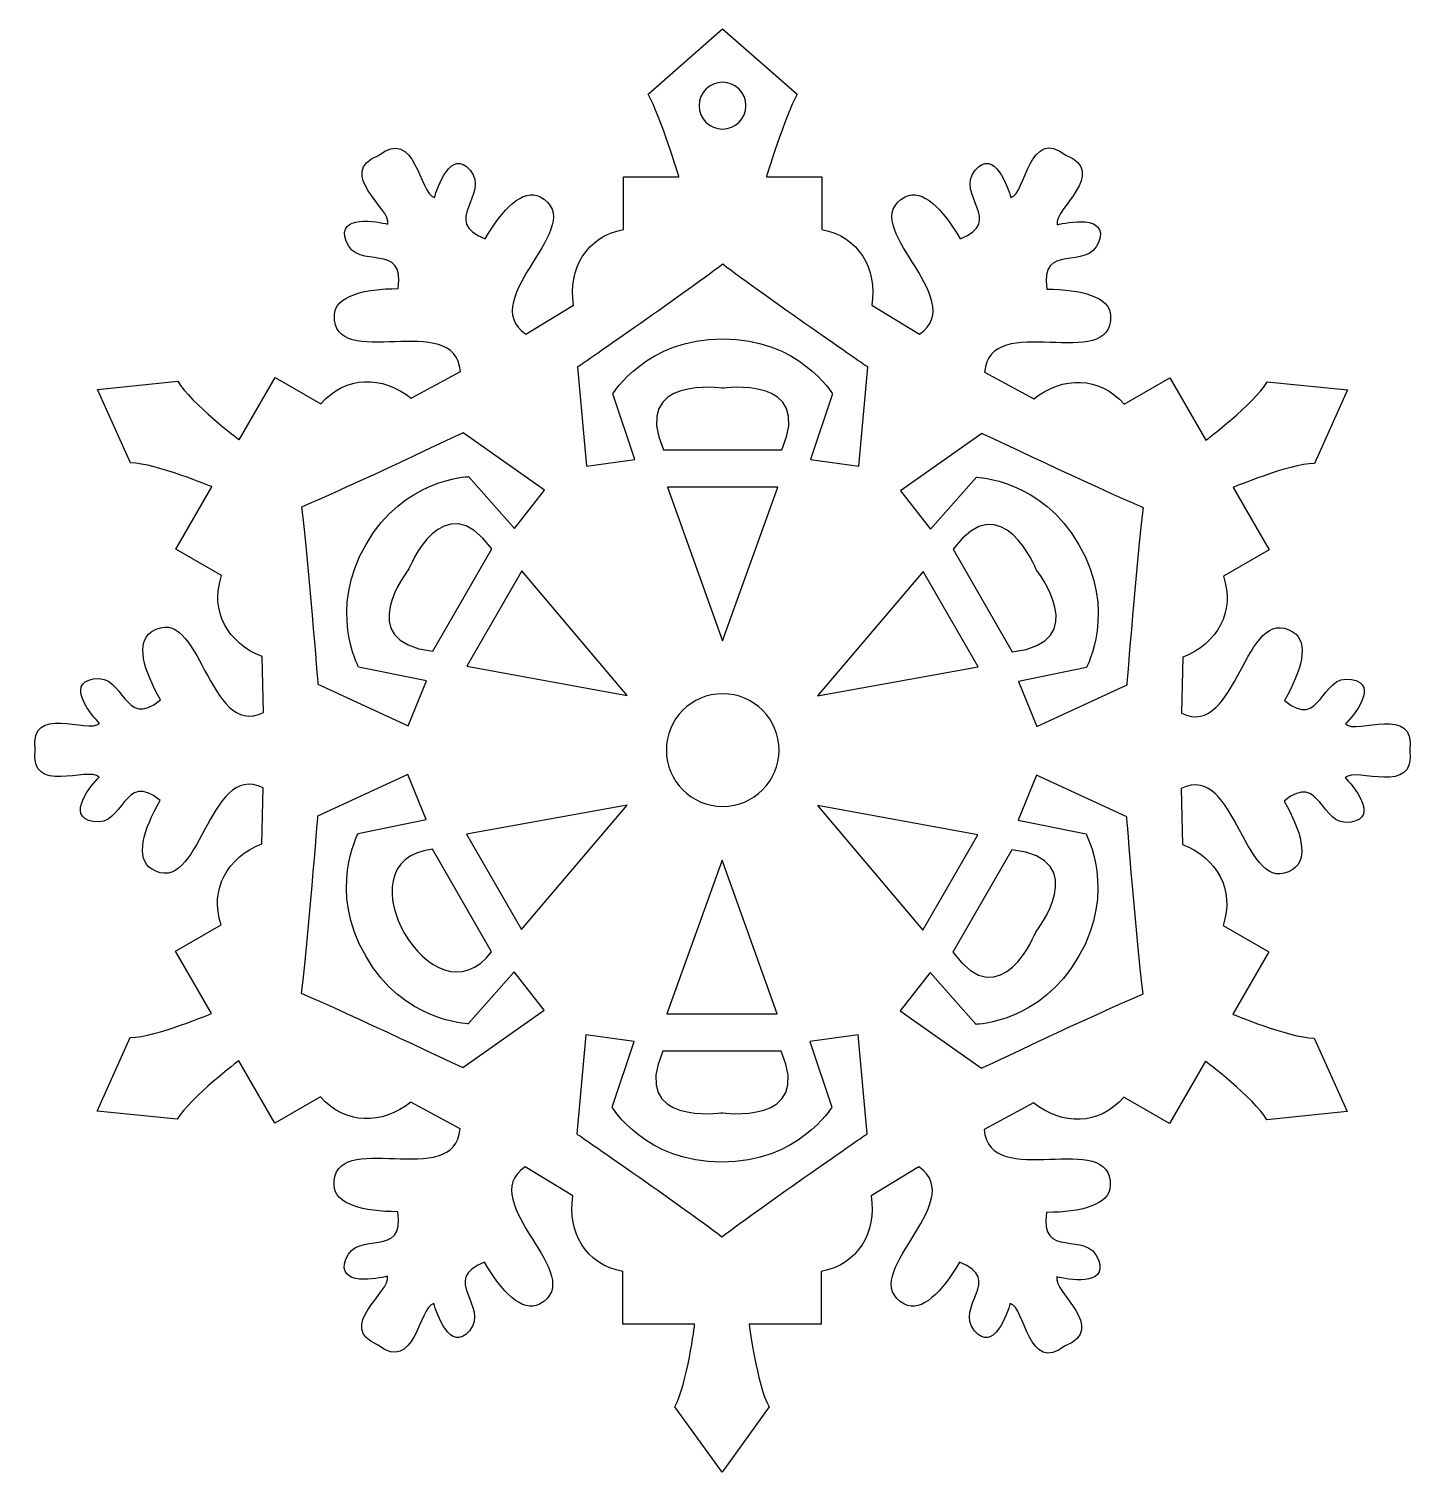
# Model space of a CAD drawing. Header units: centimetres. Extents: x 1 to 127, y -92 to 6.
# Drawn here: x 91.51 to 101.12, y -77.6 to -67.6 of the extents above; entities that cross this region are included whole.
import ezdxf

# ---------------------------------------------------------------- set-up
doc = ezdxf.new("R2010")
doc.units = ezdxf.units.CM
doc.header["$MEASUREMENT"] = 0
doc.layers.add('layer 1', color=7, linetype='Continuous')

msp = doc.modelspace()

# ---------------------------------------------------------------- linework, layer by layer
at = {"layer": 'layer 1', "color": 250}
for points, knots in [([(96.83029, -68.05132), (96.83029, -68.05132), (96.31305, -67.5985), (96.31305, -67.5985), (96.31305, -67.5985), (96.31305, -67.5985), (95.79815, -68.05132), (95.79815, -68.05132), (95.79815, -68.05132), (95.8833, -68.20812), (96.01154, -68.62281), (96.01154, -68.62281), (96.01154, -68.62281), (96.01154, -68.62281), (95.62676, -68.62281), (95.62676, -68.62281), (95.62676, -68.62281), (95.62676, -68.62281), (95.62676, -68.98777), (95.62676, -68.98777), (95.62676, -68.98777), (95.36955, -69.03962), (95.24427, -69.25774), (95.28052, -69.51179), (95.28052, -69.51179), (95.28052, -69.51179), (94.95059, -69.7145), (94.95059, -69.7145), (94.95059, -69.7145), (94.59109, -69.4697), (95.4044, -68.95233), (95.0488, -68.76275), (95.0488, -68.76275), (94.93166, -68.7003), (94.78659, -68.84778), (94.66877, -69.0527), (94.66877, -69.0527), (94.35516, -68.93407), (94.70679, -68.74855), (94.56422, -68.57746), (94.56422, -68.57746), (94.43317, -68.4202), (94.33606, -68.70102), (94.31704, -68.76755), (94.31704, -68.76755), (94.21249, -68.73904), (94.18545, -68.27522), (93.92882, -68.47481), (93.92882, -68.47481), (93.62765, -68.59726), (94.0215, -68.84653), (93.99391, -68.95132), (93.99391, -68.95132), (93.9268, -68.93451), (93.63504, -68.87822), (93.7057, -69.07035), (93.7057, -69.07035), (93.78259, -69.27937), (94.11906, -69.06759), (94.065, -69.3985), (94.065, -69.3985), (93.82862, -69.39809), (93.62836, -69.44998), (93.62388, -69.58265), (93.62388, -69.58265), (93.61026, -69.98539), (94.46498, -69.53974), (94.49721, -69.97346), (94.49721, -69.97346), (94.49721, -69.97346), (94.15671, -70.15784), (94.15671, -70.15784), (94.15671, -70.15784), (93.95483, -69.99942), (93.70328, -69.99886), (93.52977, -70.19568), (93.52977, -70.19568), (93.52977, -70.19568), (93.21371, -70.01321), (93.21371, -70.01321), (93.21371, -70.01321), (93.21371, -70.01321), (92.9643, -70.44521), (92.9643, -70.44521), (92.9643, -70.44521), (92.9643, -70.44521), (92.63126, -70.19266), (92.53802, -70.04052), (92.53802, -70.04052), (92.53802, -70.04052), (91.9823, -70.09744), (91.9823, -70.09744), (91.9823, -70.09744), (91.9823, -70.09744), (92.21206, -70.60512), (92.21206, -70.60512), (92.21206, -70.60512), (92.39043, -70.6098), (92.77566, -70.77194), (92.77566, -70.77194), (92.77566, -70.77194), (92.77566, -70.77194), (92.52624, -71.20395), (92.52624, -71.20395), (92.52624, -71.20395), (92.52624, -71.20395), (92.8423, -71.38642), (92.8423, -71.38642), (92.8423, -71.38642), (92.7586, -71.63509), (92.88486, -71.85265), (93.123, -71.94828), (93.123, -71.94828), (93.123, -71.94828), (93.13358, -72.33535), (93.13358, -72.33535), (93.13358, -72.33535), (92.74185, -72.5243), (92.70044, -71.56127), (92.35846, -71.77443), (92.35846, -71.77443), (92.24581, -71.84465), (92.301, -72.04402), (92.41955, -72.24852), (92.41955, -72.24852), (92.16, -72.4608), (92.17515, -72.06352), (91.9557, -72.10145), (91.9557, -72.10145), (91.75398, -72.13632), (91.94862, -72.36083), (91.99673, -72.41055), (91.99673, -72.41055), (91.91976, -72.48685), (91.50696, -72.2704), (91.55151, -72.59243), (91.55151, -72.59243), (91.50696, -72.91448), (91.91736, -72.706), (91.99433, -72.78228), (91.99433, -72.78228), (91.94621, -72.832), (91.75157, -73.05652), (91.95329, -73.09138), (91.95329, -73.09138), (92.17275, -73.12931), (92.15759, -72.73203), (92.41714, -72.94432), (92.41714, -72.94432), (92.29858, -73.1488), (92.2434, -73.34818), (92.35605, -73.41841), (92.35605, -73.41841), (92.69803, -73.63157), (92.73943, -72.66853), (93.13117, -72.85749), (93.13117, -72.85749), (93.13117, -72.85749), (93.1206, -73.24455), (93.1206, -73.24455), (93.1206, -73.24455), (92.88245, -73.34018), (92.7562, -73.55774), (92.83989, -73.80642), (92.83989, -73.80642), (92.83989, -73.80642), (92.52384, -73.98889), (92.52384, -73.98889), (92.52384, -73.98889), (92.52384, -73.98889), (92.77326, -74.4209), (92.77326, -74.4209), (92.77326, -74.4209), (92.77326, -74.4209), (92.38802, -74.58304), (92.20965, -74.58771), (92.20965, -74.58771), (92.20965, -74.58771), (91.98106, -75.09744), (91.98106, -75.09744), (91.98106, -75.09744), (91.98106, -75.09744), (92.53562, -75.15231), (92.53562, -75.15231), (92.53562, -75.15231), (92.62886, -75.00017), (92.9619, -74.74763), (92.9619, -74.74763), (92.9619, -74.74763), (92.9619, -74.74763), (93.21131, -75.17964), (93.21131, -75.17964), (93.21131, -75.17964), (93.21131, -75.17964), (93.52737, -74.99716), (93.52737, -74.99716), (93.52737, -74.99716), (93.70088, -75.19398), (93.95242, -75.19342), (94.15431, -75.03498), (94.15431, -75.03498), (94.15431, -75.03498), (94.49481, -75.21936), (94.49481, -75.21936), (94.49481, -75.21936), (94.46258, -75.6531), (93.60786, -75.20744), (93.62147, -75.61019), (93.62147, -75.61019), (93.62596, -75.74285), (93.82622, -75.79475), (94.0626, -75.79433), (94.0626, -75.79433), (94.11667, -76.12522), (93.78019, -75.91348), (93.70331, -76.12247), (93.70331, -76.12247), (93.63264, -76.31461), (93.92439, -76.25831), (93.99152, -76.2415), (93.99152, -76.2415), (94.0191, -76.34631), (93.62524, -76.59557), (93.92642, -76.71801), (93.92642, -76.71801), (94.18305, -76.91761), (94.20769, -76.45796), (94.31224, -76.42945), (94.31224, -76.42945), (94.33125, -76.49598), (94.42835, -76.7768), (94.55942, -76.61953), (94.55942, -76.61953), (94.70199, -76.44844), (94.35035, -76.26293), (94.66397, -76.1443), (94.66397, -76.1443), (94.78179, -76.34921), (94.92686, -76.49669), (95.044, -76.43425), (95.044, -76.43425), (95.39959, -76.24466), (94.58628, -75.72729), (94.94579, -75.48251), (94.94579, -75.48251), (94.94579, -75.48251), (95.27572, -75.68521), (95.27572, -75.68521), (95.27572, -75.68521), (95.23946, -75.93926), (95.36474, -76.15737), (95.62195, -76.20923), (95.62195, -76.20923), (95.62195, -76.20923), (95.62195, -76.57418), (95.62195, -76.57418), (95.62195, -76.57418), (95.62195, -76.57418), (96.12079, -76.57418), (96.12079, -76.57418), (96.12079, -76.57418), (96.12079, -76.57418), (96.0686, -76.98887), (95.98346, -77.14569), (95.98346, -77.14569), (95.98346, -77.14569), (96.31061, -77.5985), (96.31061, -77.5985), (96.31061, -77.5985), (96.31061, -77.5985), (96.63542, -77.14568), (96.63542, -77.14568), (96.63542, -77.14568), (96.55027, -76.98887), (96.49807, -76.57417), (96.49807, -76.57417), (96.49807, -76.57417), (96.49807, -76.57417), (96.99691, -76.57417), (96.99691, -76.57417), (96.99691, -76.57417), (96.99691, -76.57417), (96.99691, -76.20923), (96.99691, -76.20923), (96.99691, -76.20923), (97.25412, -76.15737), (97.37939, -75.93925), (97.34315, -75.6852), (97.34315, -75.6852), (97.34315, -75.6852), (97.67306, -75.48251), (97.67306, -75.48251), (97.67306, -75.48251), (98.03258, -75.72728), (97.21926, -76.24465), (97.57487, -76.43424), (97.57487, -76.43424), (97.69199, -76.49668), (97.83706, -76.3492), (97.95489, -76.14429), (97.95489, -76.14429), (98.2685, -76.26292), (97.91687, -76.44843), (98.05945, -76.61952), (98.05945, -76.61952), (98.1905, -76.77679), (98.28762, -76.49597), (98.30662, -76.42943), (98.30662, -76.42943), (98.41118, -76.45795), (98.43012, -76.92367), (98.68675, -76.72407), (98.68675, -76.72407), (98.98792, -76.60163), (98.60217, -76.35046), (98.62976, -76.24566), (98.62976, -76.24566), (98.69687, -76.26246), (98.98863, -76.31877), (98.91797, -76.12664), (98.91797, -76.12664), (98.84108, -75.91764), (98.50461, -76.12939), (98.55867, -75.79848), (98.55867, -75.79848), (98.79505, -75.79891), (98.99532, -75.74701), (98.99979, -75.61434), (98.99979, -75.61434), (99.01341, -75.2116), (98.15868, -75.65726), (98.12645, -75.22352), (98.12645, -75.22352), (98.12645, -75.22352), (98.46696, -75.03915), (98.46696, -75.03915), (98.46696, -75.03915), (98.66884, -75.19757), (98.92039, -75.19813), (99.09388, -75.00131), (99.09388, -75.00131), (99.09388, -75.00131), (99.40996, -75.18378), (99.40996, -75.18378), (99.40996, -75.18378), (99.40996, -75.18378), (99.65937, -74.75178), (99.65937, -74.75178), (99.65937, -74.75178), (99.65937, -74.75178), (99.99241, -75.00433), (100.08565, -75.15647), (100.08565, -75.15647), (100.08565, -75.15647), (100.64137, -75.09955), (100.64137, -75.09955), (100.64137, -75.09955), (100.64137, -75.09955), (100.41163, -74.59185), (100.41163, -74.59185), (100.41163, -74.59185), (100.23324, -74.58719), (99.84801, -74.42504), (99.84801, -74.42504), (99.84801, -74.42504), (99.84801, -74.42504), (100.09743, -73.99303), (100.09743, -73.99303), (100.09743, -73.99303), (100.09743, -73.99303), (99.78137, -73.81056), (99.78137, -73.81056), (99.78137, -73.81056), (99.86507, -73.56188), (99.7388, -73.34432), (99.50066, -73.2487), (99.50066, -73.2487), (99.50066, -73.2487), (99.49008, -72.86163), (99.49008, -72.86163), (99.49008, -72.86163), (99.88182, -72.67267), (99.92323, -73.63571), (100.26521, -73.42255), (100.26521, -73.42255), (100.37786, -73.35232), (100.32266, -73.15294), (100.20412, -72.94845), (100.20412, -72.94845), (100.46367, -72.73616), (100.44851, -73.13345), (100.66797, -73.09552), (100.66797, -73.09552), (100.86969, -73.06065), (100.67506, -72.83614), (100.62693, -72.78641), (100.62693, -72.78641), (100.7039, -72.71012), (101.11912, -72.91861), (101.07457, -72.59656), (101.07457, -72.59656), (101.11911, -72.27453), (100.70632, -72.49098), (100.62934, -72.41468), (100.62934, -72.41468), (100.67746, -72.36496), (100.8721, -72.14044), (100.67038, -72.10558), (100.67038, -72.10558), (100.45092, -72.06765), (100.46607, -72.46493), (100.20653, -72.25266), (100.20653, -72.25266), (100.32508, -72.04815), (100.38027, -71.84878), (100.26762, -71.77856), (100.26762, -71.77856), (99.92563, -71.5654), (99.88424, -72.52844), (99.49249, -72.33949), (99.49249, -72.33949), (99.49249, -72.33949), (99.50306, -71.95241), (99.50306, -71.95241), (99.50306, -71.95241), (99.74121, -71.85678), (99.86746, -71.63922), (99.78376, -71.39055), (99.78376, -71.39055), (99.78376, -71.39055), (100.09982, -71.20807), (100.09982, -71.20807), (100.09982, -71.20807), (100.09982, -71.20807), (99.8504, -70.77607), (99.8504, -70.77607), (99.8504, -70.77607), (99.8504, -70.77607), (100.23563, -70.61392), (100.414, -70.60924), (100.414, -70.60924), (100.414, -70.60924), (100.64258, -70.0995), (100.64258, -70.0995), (100.64258, -70.0995), (100.64258, -70.0995), (100.08804, -70.04463), (100.08804, -70.04463), (100.08804, -70.04463), (99.9948, -70.19678), (99.66175, -70.44932), (99.66175, -70.44932), (99.66175, -70.44932), (99.66175, -70.44932), (99.41235, -70.01733), (99.41235, -70.01733), (99.41235, -70.01733), (99.41235, -70.01733), (99.09627, -70.1998), (99.09627, -70.1998), (99.09627, -70.1998), (98.92277, -70.00299), (98.67122, -70.00355), (98.46933, -70.16197), (98.46933, -70.16197), (98.46933, -70.16197), (98.12883, -69.9776), (98.12883, -69.9776), (98.12883, -69.9776), (98.16106, -69.54387), (99.01578, -69.98952), (99.00216, -69.58676), (99.00216, -69.58676), (98.99767, -69.45409), (98.79742, -69.40221), (98.56104, -69.40262), (98.56104, -69.40262), (98.50698, -69.07172), (98.84346, -69.28349), (98.92034, -69.07447), (98.92034, -69.07447), (98.991, -68.88232), (98.69924, -68.93863), (98.63213, -68.95544), (98.63213, -68.95544), (98.60453, -68.85063), (98.9927, -68.59537), (98.69153, -68.47291), (98.69153, -68.47291), (98.43491, -68.27332), (98.41595, -68.73904), (98.3114, -68.76755), (98.3114, -68.76755), (98.29239, -68.70102), (98.19528, -68.4202), (98.06422, -68.57746), (98.06422, -68.57746), (97.92166, -68.74855), (98.27328, -68.93407), (97.95968, -69.0527), (97.95968, -69.0527), (97.84184, -68.84778), (97.69679, -68.7003), (97.57965, -68.76275), (97.57965, -68.76275), (97.22405, -68.95233), (98.03736, -69.4697), (97.67784, -69.7145), (97.67784, -69.7145), (97.67784, -69.7145), (97.34793, -69.51179), (97.34793, -69.51179), (97.34793, -69.51179), (97.38418, -69.25774), (97.2589, -69.03962), (97.00169, -68.98777), (97.00169, -68.98777), (97.00169, -68.98777), (97.00169, -68.62281), (97.00169, -68.62281), (97.00169, -68.62281), (97.00169, -68.62281), (96.61693, -68.62281), (96.61693, -68.62281), (96.61693, -68.62281), (96.61693, -68.62281), (96.74514, -68.20812), (96.83029, -68.05132)], [0, 0, 0, 0, 0.0075188, 0.0075188, 0.0075188, 0.0075188, 0.0150376, 0.0150376, 0.0150376, 0.0150376, 0.0225564, 0.0225564, 0.0225564, 0.0225564, 0.0300752, 0.0300752, 0.0300752, 0.0300752, 0.037594, 0.037594, 0.037594, 0.037594, 0.0451128, 0.0451128, 0.0451128, 0.0451128, 0.0526316, 0.0526316, 0.0526316, 0.0526316, 0.0601504, 0.0601504, 0.0601504, 0.0601504, 0.0676692, 0.0676692, 0.0676692, 0.0676692, 0.075188, 0.075188, 0.075188, 0.075188, 0.0827068, 0.0827068, 0.0827068, 0.0827068, 0.0902256, 0.0902256, 0.0902256, 0.0902256, 0.0977444, 0.0977444, 0.0977444, 0.0977444, 0.1052632, 0.1052632, 0.1052632, 0.1052632, 0.112782, 0.112782, 0.112782, 0.112782, 0.1203008, 0.1203008, 0.1203008, 0.1203008, 0.1278195, 0.1278195, 0.1278195, 0.1278195, 0.1353383, 0.1353383, 0.1353383, 0.1353383, 0.1428571, 0.1428571, 0.1428571, 0.1428571, 0.1503759, 0.1503759, 0.1503759, 0.1503759, 0.1578947, 0.1578947, 0.1578947, 0.1578947, 0.1654135, 0.1654135, 0.1654135, 0.1654135, 0.1729323, 0.1729323, 0.1729323, 0.1729323, 0.1804511, 0.1804511, 0.1804511, 0.1804511, 0.1879699, 0.1879699, 0.1879699, 0.1879699, 0.1954887, 0.1954887, 0.1954887, 0.1954887, 0.2030075, 0.2030075, 0.2030075, 0.2030075, 0.2105263, 0.2105263, 0.2105263, 0.2105263, 0.2180451, 0.2180451, 0.2180451, 0.2180451, 0.2255639, 0.2255639, 0.2255639, 0.2255639, 0.2330827, 0.2330827, 0.2330827, 0.2330827, 0.2406015, 0.2406015, 0.2406015, 0.2406015, 0.2481203, 0.2481203, 0.2481203, 0.2481203, 0.2556391, 0.2556391, 0.2556391, 0.2556391, 0.2631579, 0.2631579, 0.2631579, 0.2631579, 0.2706767, 0.2706767, 0.2706767, 0.2706767, 0.2781955, 0.2781955, 0.2781955, 0.2781955, 0.2857143, 0.2857143, 0.2857143, 0.2857143, 0.2932331, 0.2932331, 0.2932331, 0.2932331, 0.3007519, 0.3007519, 0.3007519, 0.3007519, 0.3082707, 0.3082707, 0.3082707, 0.3082707, 0.3157895, 0.3157895, 0.3157895, 0.3157895, 0.3233083, 0.3233083, 0.3233083, 0.3233083, 0.3308271, 0.3308271, 0.3308271, 0.3308271, 0.3383459, 0.3383459, 0.3383459, 0.3383459, 0.3458647, 0.3458647, 0.3458647, 0.3458647, 0.3533835, 0.3533835, 0.3533835, 0.3533835, 0.3609023, 0.3609023, 0.3609023, 0.3609023, 0.3684211, 0.3684211, 0.3684211, 0.3684211, 0.3759398, 0.3759398, 0.3759398, 0.3759398, 0.3834586, 0.3834586, 0.3834586, 0.3834586, 0.3909774, 0.3909774, 0.3909774, 0.3909774, 0.3984962, 0.3984962, 0.3984962, 0.3984962, 0.406015, 0.406015, 0.406015, 0.406015, 0.4135338, 0.4135338, 0.4135338, 0.4135338, 0.4210526, 0.4210526, 0.4210526, 0.4210526, 0.4285714, 0.4285714, 0.4285714, 0.4285714, 0.4360902, 0.4360902, 0.4360902, 0.4360902, 0.443609, 0.443609, 0.443609, 0.443609, 0.4511278, 0.4511278, 0.4511278, 0.4511278, 0.4586466, 0.4586466, 0.4586466, 0.4586466, 0.4661654, 0.4661654, 0.4661654, 0.4661654, 0.4736842, 0.4736842, 0.4736842, 0.4736842, 0.481203, 0.481203, 0.481203, 0.481203, 0.4887218, 0.4887218, 0.4887218, 0.4887218, 0.4962406, 0.4962406, 0.4962406, 0.4962406, 0.5037594, 0.5037594, 0.5037594, 0.5037594, 0.5112782, 0.5112782, 0.5112782, 0.5112782, 0.518797, 0.518797, 0.518797, 0.518797, 0.5263158, 0.5263158, 0.5263158, 0.5263158, 0.5338346, 0.5338346, 0.5338346, 0.5338346, 0.5413534, 0.5413534, 0.5413534, 0.5413534, 0.5488722, 0.5488722, 0.5488722, 0.5488722, 0.556391, 0.556391, 0.556391, 0.556391, 0.5639098, 0.5639098, 0.5639098, 0.5639098, 0.5714286, 0.5714286, 0.5714286, 0.5714286, 0.5789474, 0.5789474, 0.5789474, 0.5789474, 0.5864662, 0.5864662, 0.5864662, 0.5864662, 0.593985, 0.593985, 0.593985, 0.593985, 0.6015038, 0.6015038, 0.6015038, 0.6015038, 0.6090226, 0.6090226, 0.6090226, 0.6090226, 0.6165414, 0.6165414, 0.6165414, 0.6165414, 0.6240602, 0.6240602, 0.6240602, 0.6240602, 0.6315789, 0.6315789, 0.6315789, 0.6315789, 0.6390977, 0.6390977, 0.6390977, 0.6390977, 0.6466165, 0.6466165, 0.6466165, 0.6466165, 0.6541353, 0.6541353, 0.6541353, 0.6541353, 0.6616541, 0.6616541, 0.6616541, 0.6616541, 0.6691729, 0.6691729, 0.6691729, 0.6691729, 0.6766917, 0.6766917, 0.6766917, 0.6766917, 0.6842105, 0.6842105, 0.6842105, 0.6842105, 0.6917293, 0.6917293, 0.6917293, 0.6917293, 0.6992481, 0.6992481, 0.6992481, 0.6992481, 0.7067669, 0.7067669, 0.7067669, 0.7067669, 0.7142857, 0.7142857, 0.7142857, 0.7142857, 0.7218045, 0.7218045, 0.7218045, 0.7218045, 0.7293233, 0.7293233, 0.7293233, 0.7293233, 0.7368421, 0.7368421, 0.7368421, 0.7368421, 0.7443609, 0.7443609, 0.7443609, 0.7443609, 0.7518797, 0.7518797, 0.7518797, 0.7518797, 0.7593985, 0.7593985, 0.7593985, 0.7593985, 0.7669173, 0.7669173, 0.7669173, 0.7669173, 0.7744361, 0.7744361, 0.7744361, 0.7744361, 0.7819549, 0.7819549, 0.7819549, 0.7819549, 0.7894737, 0.7894737, 0.7894737, 0.7894737, 0.7969925, 0.7969925, 0.7969925, 0.7969925, 0.8045113, 0.8045113, 0.8045113, 0.8045113, 0.8120301, 0.8120301, 0.8120301, 0.8120301, 0.8195489, 0.8195489, 0.8195489, 0.8195489, 0.8270677, 0.8270677, 0.8270677, 0.8270677, 0.8345865, 0.8345865, 0.8345865, 0.8345865, 0.8421053, 0.8421053, 0.8421053, 0.8421053, 0.8496241, 0.8496241, 0.8496241, 0.8496241, 0.8571429, 0.8571429, 0.8571429, 0.8571429, 0.8646617, 0.8646617, 0.8646617, 0.8646617, 0.8721805, 0.8721805, 0.8721805, 0.8721805, 0.8796992, 0.8796992, 0.8796992, 0.8796992, 0.887218, 0.887218, 0.887218, 0.887218, 0.8947368, 0.8947368, 0.8947368, 0.8947368, 0.9022556, 0.9022556, 0.9022556, 0.9022556, 0.9097744, 0.9097744, 0.9097744, 0.9097744, 0.9172932, 0.9172932, 0.9172932, 0.9172932, 0.924812, 0.924812, 0.924812, 0.924812, 0.9323308, 0.9323308, 0.9323308, 0.9323308, 0.9398496, 0.9398496, 0.9398496, 0.9398496, 0.9473684, 0.9473684, 0.9473684, 0.9473684, 0.9548872, 0.9548872, 0.9548872, 0.9548872, 0.962406, 0.962406, 0.962406, 0.962406, 0.9699248, 0.9699248, 0.9699248, 0.9699248, 0.9774436, 0.9774436, 0.9774436, 0.9774436, 0.9849624, 0.9849624, 0.9849624, 0.9849624, 1, 1, 1, 1]), ([(96.47556, -68.13075), (96.47556, -68.22051), (96.40279, -68.29328), (96.31303, -68.29328), (96.31303, -68.29328), (96.22326, -68.29328), (96.1505, -68.22051), (96.1505, -68.13075), (96.1505, -68.13075), (96.1505, -68.04099), (96.22326, -67.96822), (96.31303, -67.96822), (96.31303, -67.96822), (96.40279, -67.96822), (96.47556, -68.04099), (96.47556, -68.13075)], [0, 0, 0, 0, 0.2, 0.2, 0.2, 0.2, 0.4, 0.4, 0.4, 0.4, 0.6, 0.6, 0.6, 0.6, 1, 1, 1, 1]), ([(97.07575, -70.12671), (97.07575, -70.12671), (96.83829, -69.74212), (96.31431, -69.74653), (96.31431, -69.74653), (95.79032, -69.74212), (95.55271, -70.12671), (95.55271, -70.12671), (95.55271, -70.12671), (95.55271, -70.12671), (95.70478, -70.58294), (95.70478, -70.58294), (95.70478, -70.58294), (95.70478, -70.58294), (95.37082, -70.629), (95.37082, -70.629), (95.37082, -70.629), (95.37082, -70.629), (95.30845, -69.94228), (95.30845, -69.94228), (95.30845, -69.94228), (95.30845, -69.94228), (96.02679, -69.4477), (96.31431, -69.22994), (96.31431, -69.22994), (96.60183, -69.4477), (97.32, -69.94228), (97.32, -69.94228), (97.32, -69.94228), (97.32, -69.94228), (97.25762, -70.629), (97.25762, -70.629), (97.25762, -70.629), (97.25762, -70.629), (96.92368, -70.58294), (96.92368, -70.58294), (96.92368, -70.58294), (96.92368, -70.58294), (97.07575, -70.12671), (97.07575, -70.12671)], [0, 0, 0, 0, 0.0909091, 0.0909091, 0.0909091, 0.0909091, 0.1818182, 0.1818182, 0.1818182, 0.1818182, 0.2727273, 0.2727273, 0.2727273, 0.2727273, 0.3636364, 0.3636364, 0.3636364, 0.3636364, 0.4545455, 0.4545455, 0.4545455, 0.4545455, 0.5454545, 0.5454545, 0.5454545, 0.5454545, 0.6363636, 0.6363636, 0.6363636, 0.6363636, 0.7272727, 0.7272727, 0.7272727, 0.7272727, 0.8181818, 0.8181818, 0.8181818, 0.8181818, 1, 1, 1, 1]), ([(96.72408, -70.51641), (96.72408, -70.51641), (95.90437, -70.51641), (95.90437, -70.51641), (95.90437, -70.51641), (95.67625, -69.99366), (96.31538, -70.08871), (96.31538, -70.08871), (96.31538, -70.08871), (96.31538, -70.08871), (96.9522, -69.99366), (96.72408, -70.51641)], [0, 0, 0, 0, 0.25, 0.25, 0.25, 0.25, 0.5, 0.5, 0.5, 0.5, 1, 1, 1, 1]), ([(93.79163, -72.02003), (93.79163, -72.02003), (94.26277, -72.11643), (94.26277, -72.11643), (94.26277, -72.11643), (94.26277, -72.11643), (94.13568, -72.42866), (94.13568, -72.42866), (94.13568, -72.42866), (94.13568, -72.42866), (93.50979, -72.13933), (93.50979, -72.13933), (93.50979, -72.13933), (93.50979, -72.13933), (93.44062, -71.26995), (93.3958, -70.91207), (93.3958, -70.91207), (93.72814, -70.77194), (94.51556, -70.39728), (94.51556, -70.39728), (94.51556, -70.39728), (94.51556, -70.39728), (95.07909, -70.79466), (95.07909, -70.79466), (95.07909, -70.79466), (95.07909, -70.79466), (94.87222, -71.06083), (94.87222, -71.06083), (94.87222, -71.06083), (94.87222, -71.06083), (94.55316, -70.70102), (94.55316, -70.70102), (94.55316, -70.70102), (94.55316, -70.70102), (94.10137, -70.71437), (93.84319, -71.17036), (93.84319, -71.17036), (93.57737, -71.62195), (93.79163, -72.02003), (93.79163, -72.02003)], [0, 0, 0, 0, 0.0909091, 0.0909091, 0.0909091, 0.0909091, 0.1818182, 0.1818182, 0.1818182, 0.1818182, 0.2727273, 0.2727273, 0.2727273, 0.2727273, 0.3636364, 0.3636364, 0.3636364, 0.3636364, 0.4545455, 0.4545455, 0.4545455, 0.4545455, 0.5454545, 0.5454545, 0.5454545, 0.5454545, 0.6363636, 0.6363636, 0.6363636, 0.6363636, 0.7272727, 0.7272727, 0.7272727, 0.7272727, 0.8181818, 0.8181818, 0.8181818, 0.8181818, 1, 1, 1, 1]), ([(98.78294, -71.17464), (98.52476, -70.71864), (98.07288, -70.70516), (98.07288, -70.70516), (98.07288, -70.70516), (98.07288, -70.70516), (97.75382, -71.06497), (97.75382, -71.06497), (97.75382, -71.06497), (97.75382, -71.06497), (97.54695, -70.7988), (97.54695, -70.7988), (97.54695, -70.7988), (97.54695, -70.7988), (98.11049, -70.40141), (98.11049, -70.40141), (98.11049, -70.40141), (98.11049, -70.40141), (98.89797, -70.77621), (99.23034, -70.91633), (99.23034, -70.91633), (99.18551, -71.27422), (99.11628, -72.14346), (99.11628, -72.14346), (99.11628, -72.14346), (99.11628, -72.14346), (98.49037, -72.43282), (98.49037, -72.43282), (98.49037, -72.43282), (98.49037, -72.43282), (98.36329, -72.12058), (98.36329, -72.12058), (98.36329, -72.12058), (98.36329, -72.12058), (98.83443, -72.02417), (98.83443, -72.02417), (98.83443, -72.02417), (98.83443, -72.02417), (99.04876, -71.62622), (98.78294, -71.17464)], [0, 0, 0, 0, 0.0909091, 0.0909091, 0.0909091, 0.0909091, 0.1818182, 0.1818182, 0.1818182, 0.1818182, 0.2727273, 0.2727273, 0.2727273, 0.2727273, 0.3636364, 0.3636364, 0.3636364, 0.3636364, 0.4545455, 0.4545455, 0.4545455, 0.4545455, 0.5454545, 0.5454545, 0.5454545, 0.5454545, 0.6363636, 0.6363636, 0.6363636, 0.6363636, 0.7272727, 0.7272727, 0.7272727, 0.7272727, 0.8181818, 0.8181818, 0.8181818, 0.8181818, 1, 1, 1, 1]), ([(94.30495, -71.91031), (93.73818, -71.84648), (94.14006, -71.34051), (94.14006, -71.34051), (94.14006, -71.34051), (94.14006, -71.34051), (94.37614, -70.74149), (94.71481, -71.20042), (94.71481, -71.20042), (94.71481, -71.20042), (94.30495, -71.91031), (94.30495, -71.91031)], [0, 0, 0, 0, 0.25, 0.25, 0.25, 0.25, 0.5, 0.5, 0.5, 0.5, 1, 1, 1, 1]), ([(96.69556, -70.77303), (96.69556, -70.77303), (96.31306, -71.83755), (96.31306, -71.83755), (96.31306, -71.83755), (96.31306, -71.83755), (95.93287, -70.77303), (95.93287, -70.77303), (95.93287, -70.77303), (95.93287, -70.77303), (96.69556, -70.77303), (96.69556, -70.77303)], [0, 0, 0, 0, 0.25, 0.25, 0.25, 0.25, 0.5, 0.5, 0.5, 0.5, 1, 1, 1, 1]), ([(98.32111, -71.91446), (98.32111, -71.91446), (97.91124, -71.20456), (97.91124, -71.20456), (97.91124, -71.20456), (98.24991, -70.74562), (98.48715, -71.34666), (98.48715, -71.34666), (98.48715, -71.34666), (98.48715, -71.34666), (98.88787, -71.85062), (98.32111, -71.91446)], [0, 0, 0, 0, 0.25, 0.25, 0.25, 0.25, 0.5, 0.5, 0.5, 0.5, 1, 1, 1, 1]), ([(94.92279, -71.35343), (94.92279, -71.35343), (95.65344, -72.21693), (95.65344, -72.21693), (95.65344, -72.21693), (95.65344, -72.21693), (94.54145, -72.01394), (94.54145, -72.01394), (94.54145, -72.01394), (94.54145, -72.01394), (94.92279, -71.35343), (94.92279, -71.35343)], [0, 0, 0, 0, 0.25, 0.25, 0.25, 0.25, 0.5, 0.5, 0.5, 0.5, 1, 1, 1, 1]), ([(96.97144, -72.21909), (96.97144, -72.21909), (97.70326, -71.35757), (97.70326, -71.35757), (97.70326, -71.35757), (97.70326, -71.35757), (98.08461, -72.01808), (98.08461, -72.01808), (98.08461, -72.01808), (98.08461, -72.01808), (96.97144, -72.21909), (96.97144, -72.21909)], [0, 0, 0, 0, 0.25, 0.25, 0.25, 0.25, 0.5, 0.5, 0.5, 0.5, 1, 1, 1, 1]), ([(96.70456, -72.59591), (96.70456, -72.81147), (96.52981, -72.98622), (96.31424, -72.98622), (96.31424, -72.98622), (96.09868, -72.98622), (95.92393, -72.81147), (95.92393, -72.59591), (95.92393, -72.59591), (95.92393, -72.38033), (96.09868, -72.2056), (96.31424, -72.2056), (96.31424, -72.2056), (96.52981, -72.2056), (96.70456, -72.38033), (96.70456, -72.59591)], [0, 0, 0, 0, 0.2, 0.2, 0.2, 0.2, 0.4, 0.4, 0.4, 0.4, 0.6, 0.6, 0.6, 0.6, 1, 1, 1, 1]), ([(94.86982, -74.13199), (94.86982, -74.13199), (95.07669, -74.39816), (95.07669, -74.39816), (95.07669, -74.39816), (95.07669, -74.39816), (94.51315, -74.79555), (94.51315, -74.79555), (94.51315, -74.79555), (94.51315, -74.79555), (93.72568, -74.42075), (93.39332, -74.28063), (93.39332, -74.28063), (93.43814, -73.92275), (93.50738, -73.05351), (93.50738, -73.05351), (93.50738, -73.05351), (93.50738, -73.05351), (94.13328, -72.76416), (94.13328, -72.76416), (94.13328, -72.76416), (94.13328, -72.76416), (94.26037, -73.07639), (94.26037, -73.07639), (94.26037, -73.07639), (94.26037, -73.07639), (93.78923, -73.17281), (93.78923, -73.17281), (93.78923, -73.17281), (93.78923, -73.17281), (93.57488, -73.57075), (93.84071, -74.02233), (93.84071, -74.02233), (94.09889, -74.47832), (94.55077, -74.4918), (94.55077, -74.4918), (94.55077, -74.4918), (94.55077, -74.4918), (94.86982, -74.13199), (94.86982, -74.13199)], [0, 0, 0, 0, 0.0909091, 0.0909091, 0.0909091, 0.0909091, 0.1818182, 0.1818182, 0.1818182, 0.1818182, 0.2727273, 0.2727273, 0.2727273, 0.2727273, 0.3636364, 0.3636364, 0.3636364, 0.3636364, 0.4545455, 0.4545455, 0.4545455, 0.4545455, 0.5454545, 0.5454545, 0.5454545, 0.5454545, 0.6363636, 0.6363636, 0.6363636, 0.6363636, 0.7272727, 0.7272727, 0.7272727, 0.7272727, 0.8181818, 0.8181818, 0.8181818, 0.8181818, 1, 1, 1, 1]), ([(98.36089, -73.08054), (98.36089, -73.08054), (98.48797, -72.76831), (98.48797, -72.76831), (98.48797, -72.76831), (98.48797, -72.76831), (99.11388, -73.05765), (99.11388, -73.05765), (99.11388, -73.05765), (99.11388, -73.05765), (99.18304, -73.92704), (99.22786, -74.28492), (99.22786, -74.28492), (98.89551, -74.42504), (98.1081, -74.79971), (98.1081, -74.79971), (98.1081, -74.79971), (98.1081, -74.79971), (97.54457, -74.40233), (97.54457, -74.40233), (97.54457, -74.40233), (97.54457, -74.40233), (97.75143, -74.13616), (97.75143, -74.13616), (97.75143, -74.13616), (97.75143, -74.13616), (98.0705, -74.49597), (98.0705, -74.49597), (98.0705, -74.49597), (98.0705, -74.49597), (98.52229, -74.48261), (98.78047, -74.02661), (98.78047, -74.02661), (99.04628, -73.57503), (98.83201, -73.17696), (98.83201, -73.17696), (98.83201, -73.17696), (98.83201, -73.17696), (98.36089, -73.08054), (98.36089, -73.08054)], [0, 0, 0, 0, 0.0909091, 0.0909091, 0.0909091, 0.0909091, 0.1818182, 0.1818182, 0.1818182, 0.1818182, 0.2727273, 0.2727273, 0.2727273, 0.2727273, 0.3636364, 0.3636364, 0.3636364, 0.3636364, 0.4545455, 0.4545455, 0.4545455, 0.4545455, 0.5454545, 0.5454545, 0.5454545, 0.5454545, 0.6363636, 0.6363636, 0.6363636, 0.6363636, 0.7272727, 0.7272727, 0.7272727, 0.7272727, 0.8181818, 0.8181818, 0.8181818, 0.8181818, 1, 1, 1, 1]), ([(95.6522, -72.97789), (95.6522, -72.97789), (94.9204, -73.8394), (94.9204, -73.8394), (94.9204, -73.8394), (94.9204, -73.8394), (94.53905, -73.17889), (94.53905, -73.17889), (94.53905, -73.17889), (94.53905, -73.17889), (95.6522, -72.97789), (95.6522, -72.97789)], [0, 0, 0, 0, 0.25, 0.25, 0.25, 0.25, 0.5, 0.5, 0.5, 0.5, 1, 1, 1, 1]), ([(96.97021, -72.98005), (96.97021, -72.98005), (98.08219, -73.18305), (98.08219, -73.18305), (98.08219, -73.18305), (98.08219, -73.18305), (97.70086, -73.84356), (97.70086, -73.84356), (97.70086, -73.84356), (97.70086, -73.84356), (96.97021, -72.98005), (96.97021, -72.98005)], [0, 0, 0, 0, 0.25, 0.25, 0.25, 0.25, 0.5, 0.5, 0.5, 0.5, 1, 1, 1, 1]), ([(94.7124, -73.9924), (94.31648, -74.52895), (93.6387, -73.35727), (94.30254, -73.28252), (94.30254, -73.28252), (94.30254, -73.28252), (94.7124, -73.9924), (94.7124, -73.9924)], [0, 0, 0, 0, 0.3333333, 0.3333333, 0.3333333, 0.3333333, 1, 1, 1, 1]), ([(97.90886, -73.99656), (97.90886, -73.99656), (98.31869, -73.28666), (98.31869, -73.28666), (98.31869, -73.28666), (98.88548, -73.35048), (98.4836, -73.85648), (98.4836, -73.85648), (98.4836, -73.85648), (98.4836, -73.85648), (98.24751, -74.45549), (97.90886, -73.99656)], [0, 0, 0, 0, 0.25, 0.25, 0.25, 0.25, 0.5, 0.5, 0.5, 0.5, 1, 1, 1, 1]), ([(96.31057, -73.35944), (96.31057, -73.35944), (96.69076, -74.42396), (96.69076, -74.42396), (96.69076, -74.42396), (96.69076, -74.42396), (95.92808, -74.42396), (95.92808, -74.42396), (95.92808, -74.42396), (95.92808, -74.42396), (96.31057, -73.35944), (96.31057, -73.35944)], [0, 0, 0, 0, 0.25, 0.25, 0.25, 0.25, 0.5, 0.5, 0.5, 0.5, 1, 1, 1, 1]), ([(96.30935, -75.45046), (96.83333, -75.45487), (97.07096, -75.07027), (97.07096, -75.07027), (97.07096, -75.07027), (97.07096, -75.07027), (96.91888, -74.61405), (96.91888, -74.61405), (96.91888, -74.61405), (96.91888, -74.61405), (97.25283, -74.568), (97.25283, -74.568), (97.25283, -74.568), (97.25283, -74.568), (97.31521, -75.25472), (97.31521, -75.25472), (97.31521, -75.25472), (97.31521, -75.25472), (96.59687, -75.7493), (96.30935, -75.96707), (96.30935, -75.96707), (96.02183, -75.7493), (95.30365, -75.25472), (95.30365, -75.25472), (95.30365, -75.25472), (95.30365, -75.25472), (95.36602, -74.568), (95.36602, -74.568), (95.36602, -74.568), (95.36602, -74.568), (95.69996, -74.61406), (95.69996, -74.61406), (95.69996, -74.61406), (95.69996, -74.61406), (95.54789, -75.07027), (95.54789, -75.07027), (95.54789, -75.07027), (95.54789, -75.07027), (95.78535, -75.45487), (96.30935, -75.45046)], [0, 0, 0, 0, 0.0909091, 0.0909091, 0.0909091, 0.0909091, 0.1818182, 0.1818182, 0.1818182, 0.1818182, 0.2727273, 0.2727273, 0.2727273, 0.2727273, 0.3636364, 0.3636364, 0.3636364, 0.3636364, 0.4545455, 0.4545455, 0.4545455, 0.4545455, 0.5454545, 0.5454545, 0.5454545, 0.5454545, 0.6363636, 0.6363636, 0.6363636, 0.6363636, 0.7272727, 0.7272727, 0.7272727, 0.7272727, 0.8181818, 0.8181818, 0.8181818, 0.8181818, 1, 1, 1, 1]), ([(95.89957, -74.68059), (95.89957, -74.68059), (96.71929, -74.68058), (96.71929, -74.68058), (96.71929, -74.68058), (96.94739, -75.20335), (96.30826, -75.1083), (96.30826, -75.1083), (96.30826, -75.1083), (96.30826, -75.1083), (95.67145, -75.20335), (95.89957, -74.68059)], [0, 0, 0, 0, 0.25, 0.25, 0.25, 0.25, 0.5, 0.5, 0.5, 0.5, 1, 1, 1, 1])]:
    msp.add_open_spline(points, degree=3, knots=knots, dxfattribs=at)

doc.saveas('drawing.dxf')
